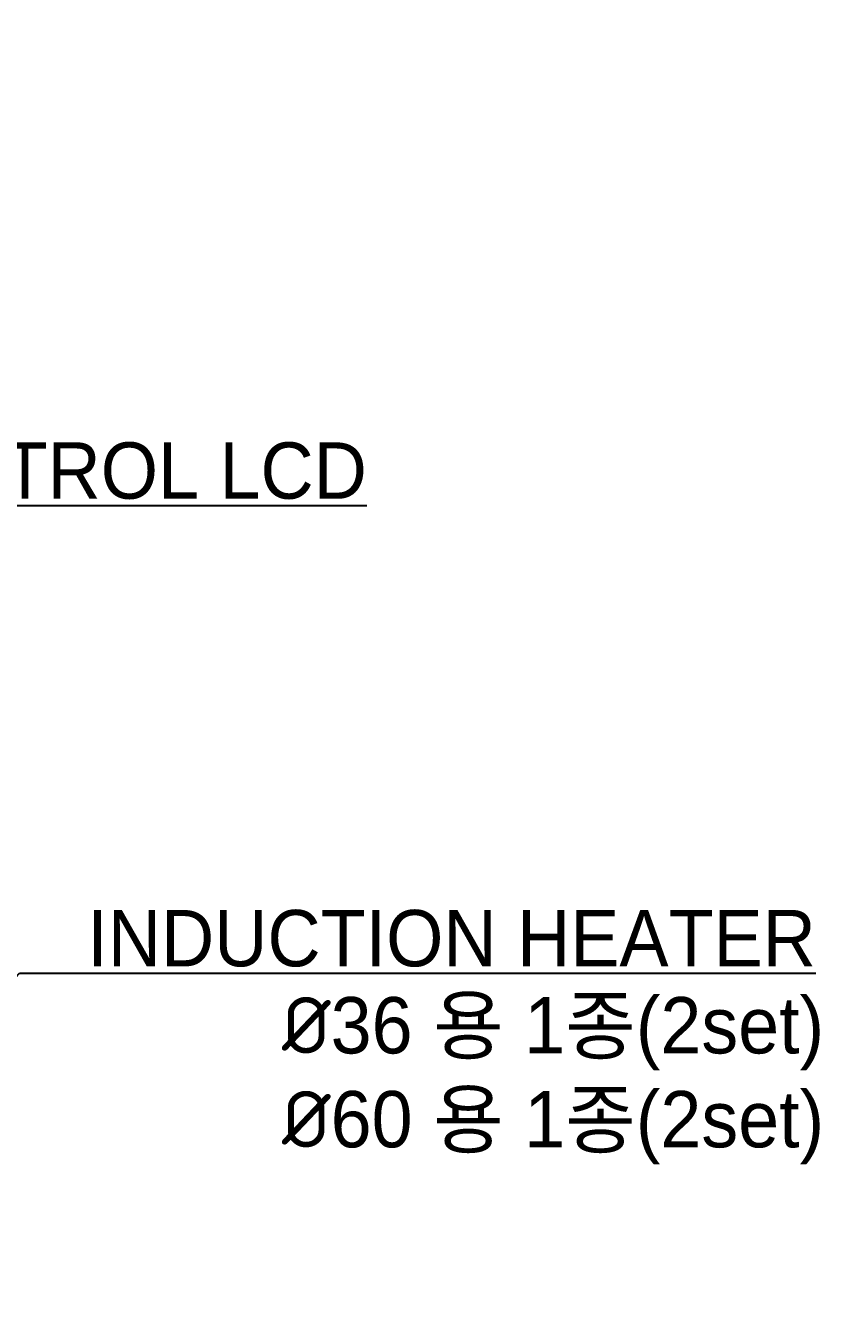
# Model space of a CAD drawing. Header units: millimetres. Extents: x 4969 to 37601, y -771 to 6478.
# Drawn here: x 10129 to 11187, y 3641 to 5332 of the extents above; entities that cross this region are included whole.
import ezdxf

# ---------------------------------------------------------------- set-up
doc = ezdxf.new("R2010")
doc.units = ezdxf.units.MM
doc.header["$LTSCALE"] = 7
doc.header["$MEASUREMENT"] = 0
doc.layers.get('0').update_dxf_attribs({"linetype": 'CONTINUOUS'})
doc.styles.get("Standard").update_dxf_attribs({"font": 'ISOCP'})
doc.dimstyles.new('PS-20', dxfattribs={"dimscale": 20, "dimtxt": 3.2, "dimasz": 2.5, "dimexe": 2, "dimexo": 2.5, "dimgap": 2, "dimtad": 1, "dimtoh": 1, "dimrnd": 0.05, "dimzin": 12, "dimdsep": 46, "dimtxsty": 'Standard', "dimcen": 0, "dimclrt": 2, "dimazin": 3, "dimtfac": 1, "dimtofl": 0, "dimtmove": 0, "dimatfit": 3, "dimfxl": 0, "dimtolj": 1, "dimtzin": 0, "dimarcsym": 0})

msp = doc.modelspace()

# ---------------------------------------------------------------- texts
at = {"color": 2, "char_height": 75, "attachment_point": 9}
for s, insert in [('{\\fGulim|b0|i0|c129|p50;IH CONTROL LCD}', (10583.967, 4701.421, -0.01)), ('{\\fGulim|b0|i0|c129|p50;INDUCTION HEATER}', (11181.941, 4079.076, -0.01)), ('{\\fISOCPEUR|b0|i0|c0|p34;%%C\\fGulim|b0|i0|c129|p50;36 용 1종(2set)\\P\\fISOCPEUR|b0|i0|c0|p34;%%C\\fGulim|b0|i0|c129|p50;60 용 1종(2set)}', (11192.934, 3816.651, -0.01))]:
    msp.add_mtext(s, dxfattribs=dict(at, insert=insert))

# ---------------------------------------------------------------- leaders
at = {"annotation_type": 0, "has_hookline": 1, "hookline_direction": 0}
for points, text_width in [([(8534.962, 4820.653, -0.01), (9604.741, 5717.81, -0.01), (9654.741, 5717.81, -0.01)], 684.088), ([(9069.852, 4244.842, -0.01), (9652.289, 4693.421, -0.01), (9702.289, 4693.421, -0.01)], 841.678)]:
    msp.add_leader(points, dimstyle='PS-20', override={"dimasz": 2.5}, dxfattribs=dict(at, text_width=text_width))
at = {"annotation_type": 0, "has_hookline": 1, "hookline_direction": 0, "text_width": 970.506}
msp.add_leader([(9583.55, 3493.032, -0.01), (10121.435, 4071.076, -0.01), (10171.435, 4071.076, -0.01)], dimstyle='PS-20', dxfattribs=at)

doc.saveas('drawing.dxf')
